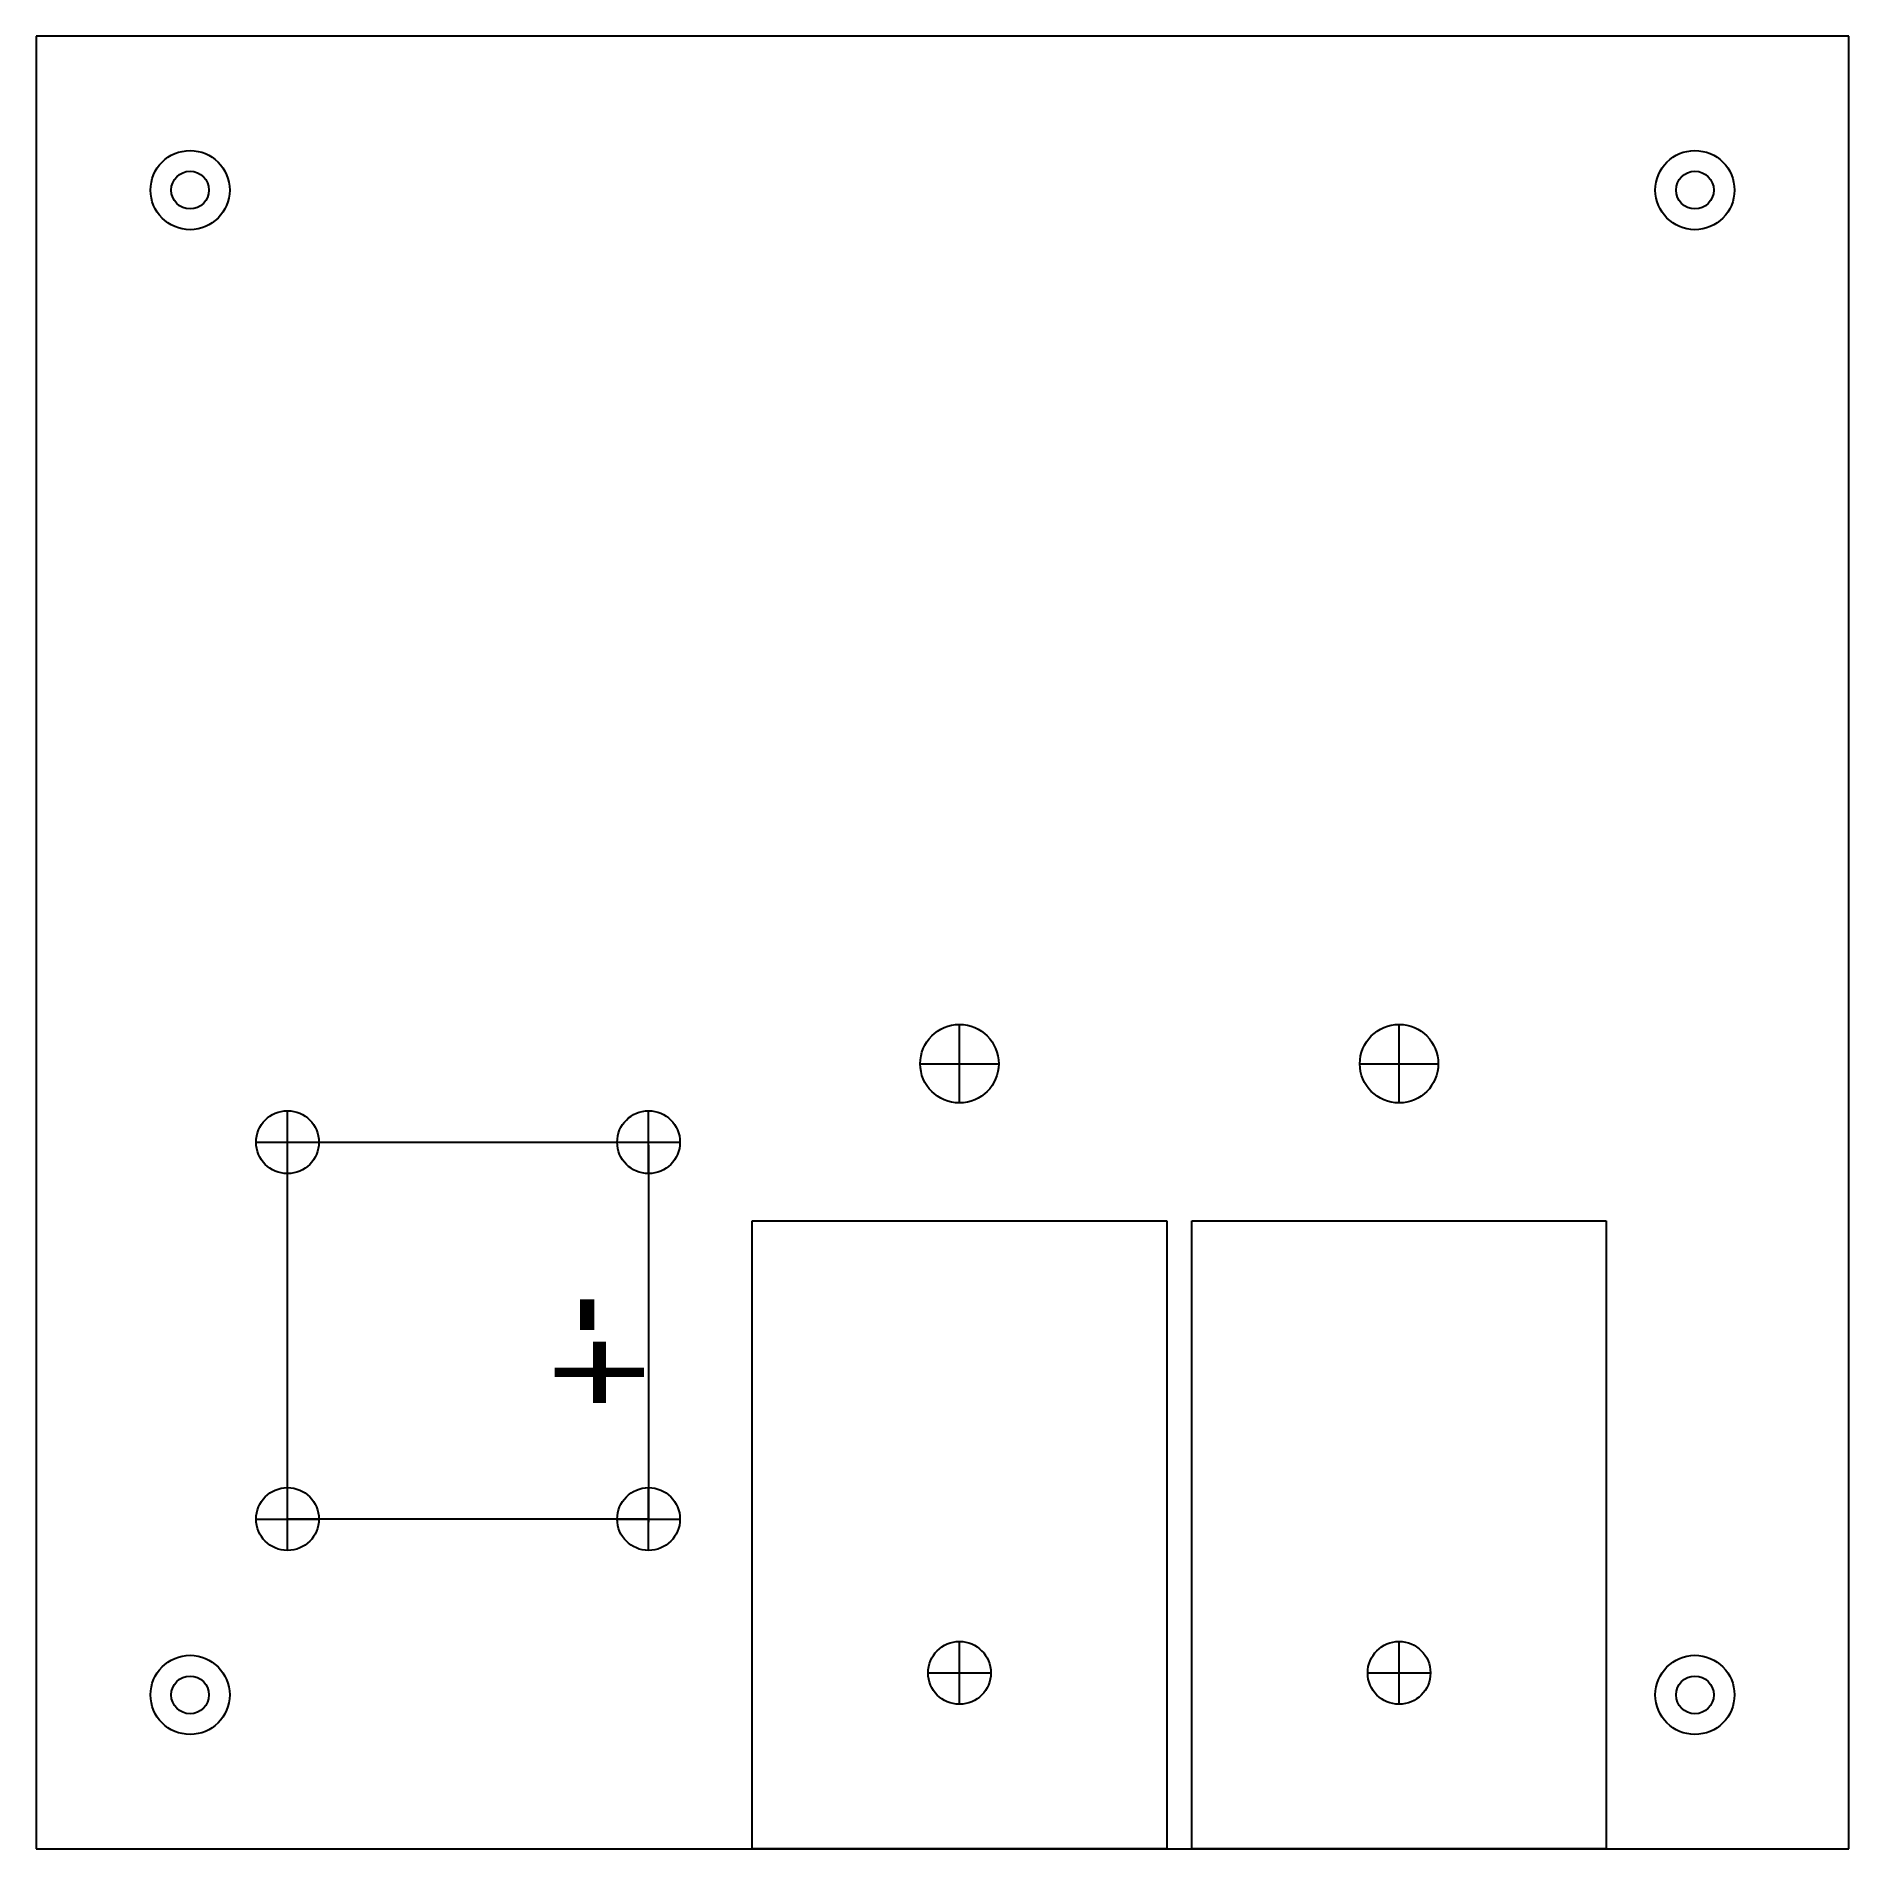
# Model space of a CAD drawing. Header units: inches. Extents: x 0 to 2.89, y 0 to 2.89.
import ezdxf

# ---------------------------------------------------------------- set-up
doc = ezdxf.new("R2010")
doc.units = ezdxf.units.IN
doc.layers.add('part', color=3, linetype='CONTINUOUS', lineweight=25, true_color=0x00ff00)
doc.layers.add('structure', color=7, linetype='CONTINUOUS', lineweight=25, true_color=0x000000)
doc.styles.get("Standard").update_dxf_attribs({"font": 'txt', "width": 0.75})

msp = doc.modelspace()

# ---------------------------------------------------------------- linework, layer by layer
at = {"layer": 'part'}
for p, q in [((0.4, 1.125), (0.975, 1.125)), ((0.4, 0.525), (0.4, 1.125)), ((0.975, 1.1202), (0.975, 0.5202)), ((1.14, 0), (1.14, 1)), ((1.14, 1), (1.8, 1)), ((1.8, 1), (1.8, 0)), ((1.84, 0), (1.84, 1)), ((1.84, 1), (2.5, 1)), ((2.5, 1), (2.5, 0)), ((0.975, 0.525), (0.4, 0.525)), ((1.8, 0), (1.14, 0)), ((2.5, 0), (1.84, 0))]:
    msp.add_line(p, q, dxfattribs=at)
for centre in [(1.47, 0.28), (2.17, 0.28)]:
    msp.add_circle(centre, 0.05, dxfattribs=at)
at = {"layer": 'structure'}
for p, q in [((2.886, 2.886), (0, 2.886)), ((0, 2.886), (0, 0)), ((2.886, 0), (2.886, 2.886)), ((1.47, 1.1875), (1.47, 1.3125)), ((2.17, 1.1875), (2.17, 1.3125)), ((1.4075, 1.25), (1.5325, 1.25)), ((2.1075, 1.25), (2.2325, 1.25)), ((0.4, 1.075), (0.4, 1.175)), ((0.975, 1.075), (0.975, 1.175)), ((0.35, 1.125), (0.45, 1.125)), ((0.925, 1.125), (1.025, 1.125)), ((0.4, 0.475), (0.4, 0.575)), ((0.975, 0.475), (0.975, 0.575)), ((0.35, 0.525), (0.45, 0.525)), ((0.925, 0.525), (1.025, 0.525)), ((1.47, 0.23), (1.47, 0.33)), ((2.17, 0.23), (2.17, 0.33)), ((1.42, 0.28), (1.52, 0.28)), ((2.12, 0.28), (2.22, 0.28)), ((0, 0), (2.886, 0))]:
    msp.add_line(p, q, dxfattribs=at)
for centre, radius in [((0.245, 2.641), 0.063), ((2.641, 2.641), 0.063), ((0.245, 2.641), 0.03), ((2.641, 2.641), 0.03), ((1.47, 1.25), 0.0625), ((2.17, 1.25), 0.0625), ((0.4, 1.125), 0.05), ((0.975, 1.125), 0.05), ((0.4, 0.525), 0.05), ((0.975, 0.525), 0.05), ((1.47, 0.28), 0.05), ((2.17, 0.28), 0.05), ((0.245, 0.245), 0.063), ((2.641, 0.245), 0.063), ((0.245, 0.245), 0.03), ((2.641, 0.245), 0.03)]:
    msp.add_circle(centre, radius, dxfattribs=at)

# ---------------------------------------------------------------- texts
at = {"layer": 'structure', "insert": (0.8, 0.7), "char_height": 0.2, "width": 100, "attachment_point": 9, "rotation": 270}
msp.add_mtext('-+', dxfattribs=at)

doc.saveas('drawing.dxf')
